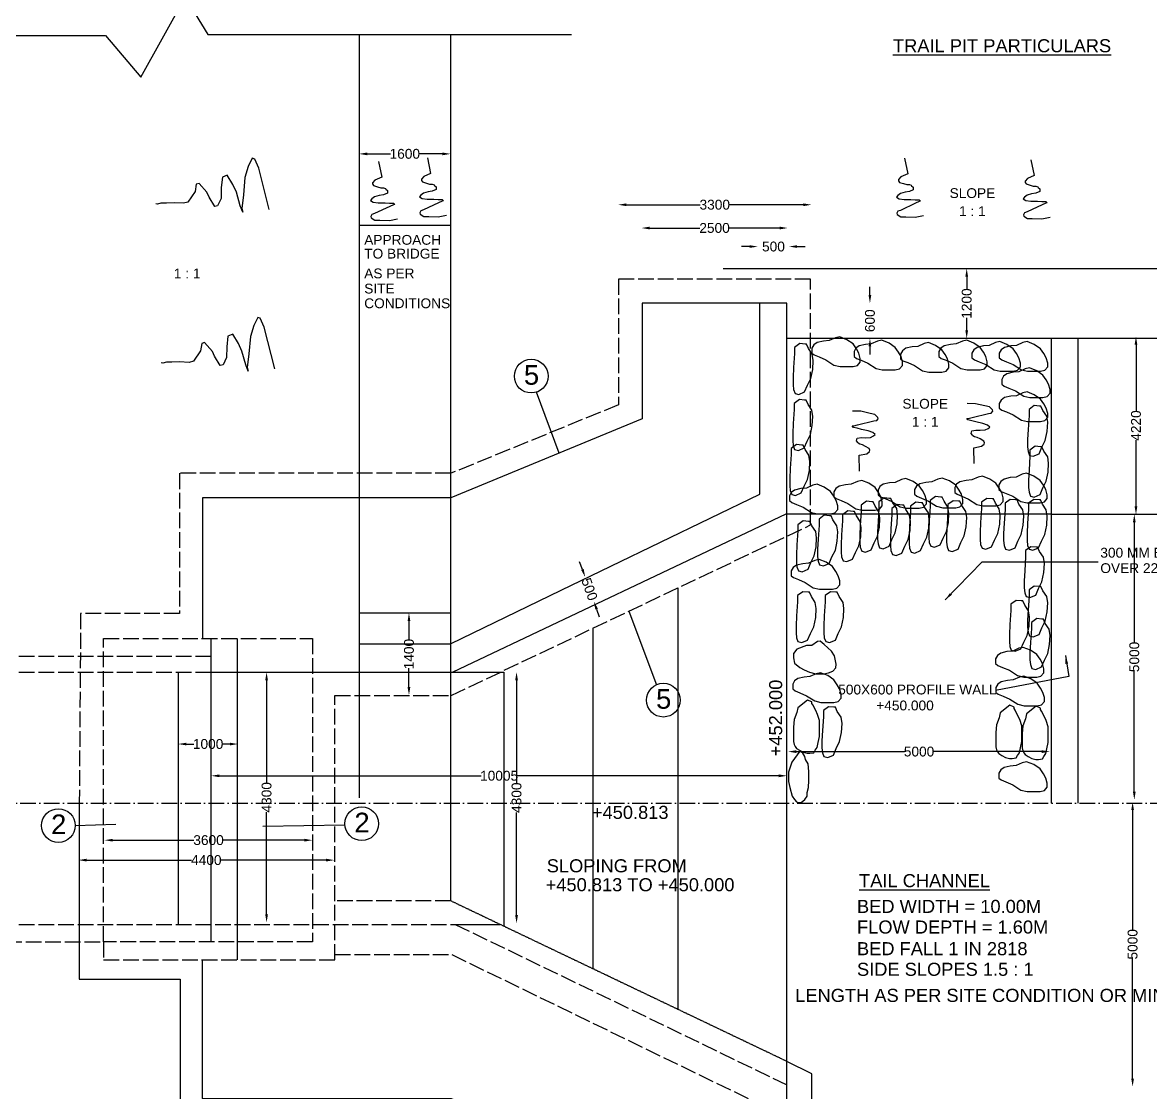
# Model space of a CAD drawing. Header units: millimetres. Extents: x 1841 to 73533, y 5611 to 49253.
# Drawn here: x 41636 to 58890, y 13927 to 30294 of the extents above; entities that cross this region are included whole.
import ezdxf

# ---------------------------------------------------------------- set-up
doc = ezdxf.new("R2010")
doc.units = ezdxf.units.MM
doc.header["$MEASUREMENT"] = 0
doc.linetypes.add('ACAD_ISO02W100', pattern=[15, 12, -3])
doc.linetypes.add('ACAD_ISO10W100', pattern=[18, 12, -3, 0, -3])
for name, color, linetype in [('DIMENSION', 7, 'Continuous'), ('DRAWING', 7, 'Continuous'), ('TEXT', 7, 'Continuous')]:
    doc.layers.add(name, color=color, linetype=linetype)
doc.styles.get("Standard").update_dxf_attribs({"font": 'arial.ttf'})
doc.dimstyles.get("Standard").update_dxf_attribs({"dimtxt": 150, "dimasz": 125, "dimexe": 0.18, "dimexo": 0.0625, "dimgap": 0.09, "dimtad": 0, "dimdec": 0, "dimzin": 0, "dimdsep": 46, "dimtxsty": 'Standard', "dimcen": 0.09, "dimse1": 1, "dimse2": 1, "dimadec": 0, "dimazin": 0, "dimtfac": 1, "dimtdec": 0, "dimtofl": 0, "dimtmove": 0, "dimatfit": 3, "dimfxl": 1, "dimtolj": 1, "dimtzin": 0, "dimarcsym": 0})

# ---------------------------------------------------------------- blocks, each defined once
blk = doc.blocks.new('*D86')
at = {"layer": 'Defpoints', "color": 0, "transparency": 16777216}
for p in [(44016, 19164), (44932, 19257), (44932, 19164)]:
    blk.add_point(p, dxfattribs=at)
at = {"layer": 'DIMENSION', "color": 0, "lineweight": -2, "transparency": 16777216}
for p, q in [((44141, 19257), (44257, 19257)), ((44807, 19257), (44691, 19257))]:
    blk.add_line(p, q, dxfattribs=at)
at = {"layer": 'DIMENSION', "color": 0, "transparency": 16777216}
for points in [[(44141, 19277), (44141, 19236), (44016, 19257)], [(44807, 19277), (44807, 19236), (44932, 19257)]]:
    blk.add_solid(points, dxfattribs=at)
at = {"layer": 'DIMENSION', "color": 0, "transparency": 16777216, "insert": (44474, 19257), "char_height": 150, "attachment_point": 5}
blk.add_mtext('\\A1;1000', dxfattribs=at)
blk = doc.blocks.new('*D87')
at = {"layer": 'Defpoints', "color": 0, "transparency": 16777216}
for p in [(42491, 17468), (46404, 17481), (46404, 17468)]:
    blk.add_point(p, dxfattribs=at)
at = {"layer": 'DIMENSION', "color": 0, "lineweight": -2, "transparency": 16777216}
for p, q in [((42616, 17481), (44221, 17481)), ((46279, 17481), (44674, 17481))]:
    blk.add_line(p, q, dxfattribs=at)
at = {"layer": 'DIMENSION', "color": 0, "transparency": 16777216}
for points in [[(42616, 17502), (42616, 17460), (42491, 17481)], [(46279, 17502), (46279, 17460), (46404, 17481)]]:
    blk.add_solid(points, dxfattribs=at)
at = {"layer": 'DIMENSION', "color": 0, "transparency": 16777216, "insert": (44447, 17481), "char_height": 150, "attachment_point": 5}
blk.add_mtext('\\A1;4400', dxfattribs=at)
blk = doc.blocks.new('*D88')
at = {"layer": 'Defpoints', "color": 0, "transparency": 16777216}
for p in [(42889, 17852), (46072, 17852), (46072, 17786)]:
    blk.add_point(p, dxfattribs=at)
at = {"layer": 'DIMENSION', "color": 0, "lineweight": -2, "transparency": 16777216}
for p, q in [((43014, 17786), (44257, 17786)), ((45947, 17786), (44704, 17786))]:
    blk.add_line(p, q, dxfattribs=at)
at = {"layer": 'DIMENSION', "color": 0, "transparency": 16777216}
for points in [[(43014, 17807), (43014, 17765), (42889, 17786)], [(45947, 17807), (45947, 17765), (46072, 17786)]]:
    blk.add_solid(points, dxfattribs=at)
at = {"layer": 'DIMENSION', "color": 0, "transparency": 16777216, "insert": (44481, 17786), "char_height": 150, "attachment_point": 5}
blk.add_mtext('\\A1;3600', dxfattribs=at)
blk = doc.blocks.new('*D89')
at = {"layer": 'Defpoints', "color": 0, "transparency": 16777216}
for p in [(45290, 20356), (45290, 16527), (45369, 16527)]:
    blk.add_point(p, dxfattribs=at)
at = {"layer": 'DIMENSION', "color": 0, "lineweight": -2, "transparency": 16777216}
for p, q in [((45369, 20231), (45369, 18668)), ((45369, 16652), (45369, 18215))]:
    blk.add_line(p, q, dxfattribs=at)
at = {"layer": 'DIMENSION', "color": 0, "transparency": 16777216}
for points in [[(45348, 20231), (45390, 20231), (45369, 20356)], [(45348, 16652), (45390, 16652), (45369, 16527)]]:
    blk.add_solid(points, dxfattribs=at)
at = {"layer": 'DIMENSION', "color": 0, "transparency": 16777216, "insert": (45369, 18442), "char_height": 150, "attachment_point": 5, "rotation": 90}
blk.add_mtext('\\A1;4300', dxfattribs=at)
blk = doc.blocks.new('*D90')
at = {"layer": 'Defpoints', "color": 0, "transparency": 16777216}
for p in [(47507, 21262), (47547, 21262), (47507, 20003)]:
    blk.add_point(p, dxfattribs=at)
at = {"layer": 'DIMENSION', "color": 0, "lineweight": -2, "transparency": 16777216}
for p, q in [((47547, 21137), (47547, 20849)), ((47547, 20128), (47547, 20416))]:
    blk.add_line(p, q, dxfattribs=at)
at = {"layer": 'DIMENSION', "color": 0, "transparency": 16777216}
for points in [[(47526, 21137), (47568, 21137), (47547, 21262)], [(47526, 20128), (47568, 20128), (47547, 20003)]]:
    blk.add_solid(points, dxfattribs=at)
at = {"layer": 'DIMENSION', "color": 0, "transparency": 16777216, "insert": (47547, 20633), "char_height": 150, "attachment_point": 5, "rotation": 90}
blk.add_mtext('\\A1;1400', dxfattribs=at)
blk = doc.blocks.new('*D91')
at = {"layer": 'Defpoints', "color": 0, "transparency": 16777216}
for p in [(50243, 21810), (50266, 21819), (50399, 21448)]:
    blk.add_point(p, dxfattribs=at)
at = {"layer": 'DIMENSION', "color": 0, "lineweight": -2, "transparency": 16777216}
for p, q in [((50201, 21928), (50158, 22046)), ((50417, 21321), (50459, 21204))]:
    blk.add_line(p, q, dxfattribs=at)
at = {"layer": 'DIMENSION', "color": 0, "transparency": 16777216}
for points in [[(50220, 21935), (50181, 21921), (50243, 21810)], [(50437, 21329), (50398, 21314), (50375, 21439)]]:
    blk.add_solid(points, dxfattribs=at)
at = {"layer": 'DIMENSION', "color": 0, "transparency": 16777216, "insert": (50309, 21625), "char_height": 150, "attachment_point": 5, "rotation": 289.6742}
blk.add_mtext('\\A1;500', dxfattribs=at)
blk = doc.blocks.new('*D92')
at = {"layer": 'Defpoints', "color": 0, "transparency": 16777216}
for p in [(44522, 18718), (53330, 18771), (53330, 18718)]:
    blk.add_point(p, dxfattribs=at)
at = {"layer": 'DIMENSION', "color": 0, "lineweight": -2, "transparency": 16777216}
for p, q in [((44647, 18771), (48651, 18771)), ((53205, 18771), (49202, 18771))]:
    blk.add_line(p, q, dxfattribs=at)
at = {"layer": 'DIMENSION', "color": 0, "transparency": 16777216}
for points in [[(44647, 18792), (44647, 18750), (44522, 18771)], [(53205, 18792), (53205, 18750), (53330, 18771)]]:
    blk.add_solid(points, dxfattribs=at)
at = {"layer": 'DIMENSION', "color": 0, "transparency": 16777216, "insert": (48926, 18771), "char_height": 150, "attachment_point": 5}
blk.add_mtext('\\A1;10005', dxfattribs=at)
blk = doc.blocks.new('*D93')
at = {"layer": 'Defpoints', "color": 0, "transparency": 16777216}
for p in [(49166, 20357), (49193, 20357), (49166, 16515)]:
    blk.add_point(p, dxfattribs=at)
at = {"layer": 'DIMENSION', "color": 0, "lineweight": -2, "transparency": 16777216}
for p, q in [((49193, 20232), (49193, 18663)), ((49193, 16640), (49193, 18209))]:
    blk.add_line(p, q, dxfattribs=at)
at = {"layer": 'DIMENSION', "color": 0, "transparency": 16777216}
for points in [[(49172, 20232), (49214, 20232), (49193, 20357)], [(49172, 16640), (49214, 16640), (49193, 16515)]]:
    blk.add_solid(points, dxfattribs=at)
at = {"layer": 'DIMENSION', "color": 0, "transparency": 16777216, "insert": (49193, 18436), "char_height": 150, "attachment_point": 5, "rotation": 90}
blk.add_mtext('\\A1;4300', dxfattribs=at)
blk = doc.blocks.new('*D97')
at = {"layer": 'Defpoints', "color": 0, "transparency": 16777216}
for p in [(58541, 18371), (58541, 14015), (58617, 14015)]:
    blk.add_point(p, dxfattribs=at)
at = {"layer": 'DIMENSION', "color": 0, "lineweight": -2, "transparency": 16777216}
for p, q in [((58617, 18246), (58617, 16417)), ((58617, 14140), (58617, 15969))]:
    blk.add_line(p, q, dxfattribs=at)
at = {"layer": 'DIMENSION', "color": 0, "transparency": 16777216}
for points in [[(58596, 18246), (58638, 18246), (58617, 18371)], [(58596, 14140), (58638, 14140), (58617, 14015)]]:
    blk.add_solid(points, dxfattribs=at)
at = {"layer": 'DIMENSION', "color": 0, "transparency": 16777216, "insert": (58617, 16193), "char_height": 150, "attachment_point": 5, "rotation": 90}
blk.add_mtext('\\A1;5000', dxfattribs=at)
blk = doc.blocks.new('*D98')
at = {"layer": 'Defpoints', "color": 0, "transparency": 16777216}
for p in [(58617, 22773), (58643, 22773), (58617, 18405)]:
    blk.add_point(p, dxfattribs=at)
at = {"layer": 'DIMENSION', "color": 0, "lineweight": -2, "transparency": 16777216}
for p, q in [((58643, 22648), (58643, 20813)), ((58643, 18530), (58643, 20365))]:
    blk.add_line(p, q, dxfattribs=at)
at = {"layer": 'DIMENSION', "color": 0, "transparency": 16777216}
for points in [[(58622, 22648), (58664, 22648), (58643, 22773)], [(58622, 18530), (58664, 18530), (58643, 18405)]]:
    blk.add_solid(points, dxfattribs=at)
at = {"layer": 'DIMENSION', "color": 0, "transparency": 16777216, "insert": (58643, 20589), "char_height": 150, "attachment_point": 5, "rotation": 90}
blk.add_mtext('\\A1;5000', dxfattribs=at)
blk = doc.blocks.new('*D99')
at = {"layer": 'Defpoints', "color": 0, "transparency": 16777216}
for p in [(58643, 25492), (58669, 25492), (58643, 22767)]:
    blk.add_point(p, dxfattribs=at)
at = {"layer": 'DIMENSION', "color": 0, "lineweight": -2, "transparency": 16777216}
for p, q in [((58669, 25367), (58669, 24356)), ((58669, 22892), (58669, 23903))]:
    blk.add_line(p, q, dxfattribs=at)
at = {"layer": 'DIMENSION', "color": 0, "transparency": 16777216}
for points in [[(58648, 25367), (58689, 25367), (58669, 25492)], [(58648, 22892), (58689, 22892), (58669, 22767)]]:
    blk.add_solid(points, dxfattribs=at)
at = {"layer": 'DIMENSION', "color": 0, "transparency": 16777216, "insert": (58669, 24129), "char_height": 150, "attachment_point": 5, "rotation": 90}
blk.add_mtext('\\A1;4220', dxfattribs=at)
blk = doc.blocks.new('*D100')
at = {"layer": 'Defpoints', "color": 0, "transparency": 16777216}
for p in [(56041, 26530), (56079, 26530), (56041, 25460)]:
    blk.add_point(p, dxfattribs=at)
at = {"layer": 'DIMENSION', "color": 0, "lineweight": -2, "transparency": 16777216}
for p, q in [((56079, 26405), (56079, 26212)), ((56079, 25585), (56079, 25778))]:
    blk.add_line(p, q, dxfattribs=at)
at = {"layer": 'DIMENSION', "color": 0, "transparency": 16777216}
for points in [[(56058, 26405), (56100, 26405), (56079, 26530)], [(56058, 25585), (56100, 25585), (56079, 25460)]]:
    blk.add_solid(points, dxfattribs=at)
at = {"layer": 'DIMENSION', "color": 0, "transparency": 16777216, "insert": (56079, 25995), "char_height": 150, "attachment_point": 5, "rotation": 90}
blk.add_mtext('\\A1;1200', dxfattribs=at)
blk = doc.blocks.new('*D101')
at = {"layer": 'Defpoints', "color": 0, "transparency": 16777216}
for p in [(53326, 26000), (54599, 26000), (53326, 25464)]:
    blk.add_point(p, dxfattribs=at)
at = {"layer": 'DIMENSION', "color": 0, "lineweight": -2, "transparency": 16777216}
for p, q in [((54599, 26125), (54599, 26250)), ((54599, 25339), (54599, 25214))]:
    blk.add_line(p, q, dxfattribs=at)
at = {"layer": 'DIMENSION', "color": 0, "transparency": 16777216}
for points in [[(54578, 26125), (54619, 26125), (54599, 26000)], [(54578, 25339), (54619, 25339), (54599, 25464)]]:
    blk.add_solid(points, dxfattribs=at)
at = {"layer": 'DIMENSION', "color": 0, "transparency": 16777216, "insert": (54599, 25732), "char_height": 150, "attachment_point": 5, "rotation": 90}
blk.add_mtext('\\A1;600', dxfattribs=at)
blk = doc.blocks.new('*D102')
at = {"layer": 'Defpoints', "color": 0, "transparency": 16777216}
for p in [(52885, 26861), (53360, 26867), (53360, 26861)]:
    blk.add_point(p, dxfattribs=at)
at = {"layer": 'DIMENSION', "color": 0, "lineweight": -2, "transparency": 16777216}
for p, q in [((52760, 26867), (52635, 26867)), ((53485, 26867), (53610, 26867))]:
    blk.add_line(p, q, dxfattribs=at)
at = {"layer": 'DIMENSION', "color": 0, "transparency": 16777216}
for points in [[(52760, 26888), (52760, 26847), (52885, 26867)], [(53485, 26888), (53485, 26847), (53360, 26867)]]:
    blk.add_solid(points, dxfattribs=at)
at = {"layer": 'DIMENSION', "color": 0, "transparency": 16777216, "insert": (53123, 26867), "char_height": 150, "attachment_point": 5}
blk.add_mtext('\\A1;500', dxfattribs=at)
blk = doc.blocks.new('*D103')
at = {"layer": 'Defpoints', "color": 0, "transparency": 16777216}
for p in [(51104, 27204), (53341, 27204), (53341, 27151)]:
    blk.add_point(p, dxfattribs=at)
at = {"layer": 'DIMENSION', "color": 0, "lineweight": -2, "transparency": 16777216}
for p, q in [((51229, 27151), (51997, 27151)), ((53216, 27151), (52447, 27151))]:
    blk.add_line(p, q, dxfattribs=at)
at = {"layer": 'DIMENSION', "color": 0, "transparency": 16777216}
for points in [[(51229, 27172), (51229, 27130), (51104, 27151)], [(53216, 27172), (53216, 27130), (53341, 27151)]]:
    blk.add_solid(points, dxfattribs=at)
at = {"layer": 'DIMENSION', "color": 0, "transparency": 16777216, "insert": (52222, 27151), "char_height": 150, "attachment_point": 5}
blk.add_mtext('\\A1;2500', dxfattribs=at)
blk = doc.blocks.new('*D104')
at = {"layer": 'Defpoints', "color": 0, "transparency": 16777216}
for p in [(50748, 27553), (53703, 27553), (53703, 27507)]:
    blk.add_point(p, dxfattribs=at)
at = {"layer": 'DIMENSION', "color": 0, "lineweight": -2, "transparency": 16777216}
for p, q in [((50873, 27507), (52002, 27507)), ((53578, 27507), (52449, 27507))]:
    blk.add_line(p, q, dxfattribs=at)
at = {"layer": 'DIMENSION', "color": 0, "transparency": 16777216}
for points in [[(50873, 27528), (50873, 27486), (50748, 27507)], [(53578, 27528), (53578, 27486), (53703, 27507)]]:
    blk.add_solid(points, dxfattribs=at)
at = {"layer": 'DIMENSION', "color": 0, "transparency": 16777216, "insert": (52225, 27507), "char_height": 150, "attachment_point": 5}
blk.add_mtext('\\A1;3300', dxfattribs=at)
blk = doc.blocks.new('*D105')
at = {"layer": 'Defpoints', "color": 0, "transparency": 16777216}
for p in [(46783, 28293), (48183, 28293), (48183, 28285)]:
    blk.add_point(p, dxfattribs=at)
at = {"layer": 'DIMENSION', "color": 0, "lineweight": -2, "transparency": 16777216}
for p, q in [((46908, 28285), (47266, 28285)), ((48058, 28285), (47700, 28285))]:
    blk.add_line(p, q, dxfattribs=at)
at = {"layer": 'DIMENSION', "color": 0, "transparency": 16777216}
for points in [[(46908, 28306), (46908, 28264), (46783, 28285)], [(48058, 28306), (48058, 28264), (48183, 28285)]]:
    blk.add_solid(points, dxfattribs=at)
at = {"layer": 'DIMENSION', "color": 0, "transparency": 16777216, "insert": (47483, 28285), "char_height": 150, "attachment_point": 5}
blk.add_mtext('\\A1;1600', dxfattribs=at)
blk = doc.blocks.new('*D106')
at = {"layer": 'Defpoints', "color": 0, "transparency": 16777216}
for p in [(53347, 19154), (57352, 19154), (57352, 19141)]:
    blk.add_point(p, dxfattribs=at)
at = {"layer": 'DIMENSION', "color": 0, "lineweight": -2, "transparency": 16777216}
for p, q in [((53472, 19141), (55126, 19141)), ((57227, 19141), (55574, 19141))]:
    blk.add_line(p, q, dxfattribs=at)
at = {"layer": 'DIMENSION', "color": 0, "transparency": 16777216}
for points in [[(53472, 19162), (53472, 19120), (53347, 19141)], [(57227, 19162), (57227, 19120), (57352, 19141)]]:
    blk.add_solid(points, dxfattribs=at)
at = {"layer": 'DIMENSION', "color": 0, "transparency": 16777216, "insert": (55350, 19141), "char_height": 150, "attachment_point": 5}
blk.add_mtext('\\A1;5000', dxfattribs=at)

msp = doc.modelspace()

# ---------------------------------------------------------------- linework, layer by layer
at = {"layer": 'DIMENSION'}
msp.add_lwpolyline([(42442.2, 18010.5), (43061.4, 18033.5)], dxfattribs=at)
at = {"layer": 'DRAWING'}
for points in [[(3126.5, 30083.7), (19164.5, 30083.7), (19715.4, 29456.1), (20356, 30633.5), (20740.4, 30121.6), (25604.8, 30121.6), (26155.7, 29430.6), (26719.5, 30467.3), (27129.5, 30096.1), (34788, 30096.1), (35441.4, 29443.5), (36056.4, 30672.1), (36389.5, 30096.2), (42906.8, 30096.2), (43444.9, 29456.3), (44124, 30684.9), (44469.9, 30109), (50035.6, 30109)], [(45408.9, 27432.5), (45249.3, 28066.4), (45188.2, 28204.3), (45149, 28217.5), (45087.3, 28093.9), (45037.6, 27926), (45014.8, 27658.5), (44988.2, 27449.4), (45003.1, 27394), (44965.1, 27490.6), (44908.2, 27700.9), (44853.1, 27816.7), (44766.8, 27959.7), (44692.3, 27927.6), (44675.8, 27768.7), (44673.4, 27601.8), (44619.8, 27492.2), (44575.5, 27480.2), (44489.2, 27623.2), (44457.2, 27697.7), (44337.7, 27831.7), (44293.3, 27819.7), (44276, 27708.1), (44164.9, 27547.3), (44098.4, 27529.3), (43953.4, 27537.6), (43836.6, 27529.8), (43753.1, 27531), (43697.7, 27516), (43672.5, 27521)], [(47081.3, 28166.9), (47131.7, 27930.2), (47025.8, 27884.8), (46990.5, 27844.5), (46990.5, 27824.4), (47005.7, 27799.2), (47066.2, 27779), (47116.6, 27763.9), (47157, 27763.9), (47187.2, 27753.8), (47192.3, 27743.8), (47217.5, 27723.6), (47217.5, 27703.5), (47217.5, 27683.3), (47157, 27658.1), (47091.4, 27648.1), (47020.8, 27627.9), (46980.4, 27597.7), (46960.3, 27572.5), (47000.6, 27547.3), (47076.3, 27537.2), (47182.2, 27537.2), (47247.7, 27532.2), (47308.3, 27532.2), (47328.4, 27512), (47308.3, 27507), (47252.8, 27481.8), (47020.8, 27371), (46980.4, 27355.9), (46965.3, 27325.6), (46970.4, 27305.5), (47025.8, 27270.2), (47101.5, 27270.2), (47247.7, 27265.2), (47373.8, 27290.4)], [(47828.3, 28222.9), (47878.7, 27986.1), (47772.8, 27940.8), (47737.5, 27900.5), (47737.5, 27880.3), (47752.7, 27855.1), (47813.2, 27835), (47863.6, 27819.9), (47904, 27819.9), (47934.2, 27809.8), (47939.3, 27799.7), (47964.5, 27779.6), (47964.5, 27759.4), (47964.5, 27739.3), (47904, 27714.1), (47838.4, 27704), (47767.8, 27683.9), (47727.4, 27653.6), (47707.3, 27628.4), (47747.6, 27603.3), (47823.3, 27593.2), (47929.2, 27593.2), (47994.7, 27588.1), (48055.2, 27588.1), (48075.4, 27568), (48055.2, 27563), (47999.8, 27537.8), (47767.8, 27426.9), (47727.4, 27411.8), (47712.3, 27381.6), (47717.4, 27361.5), (47772.8, 27326.2), (47848.5, 27326.2), (47994.7, 27321.2), (48120.8, 27346.3)], [(55126, 28217.4), (55176.5, 27980.6), (55070.6, 27935.3), (55035.3, 27895), (55035.3, 27874.9), (55050.4, 27849.7), (55110.9, 27829.5), (55161.3, 27814.4), (55201.7, 27814.4), (55231.9, 27804.3), (55237, 27794.3), (55262.2, 27774.1), (55262.2, 27754), (55262.2, 27733.8), (55201.7, 27708.6), (55136.1, 27698.5), (55065.5, 27678.4), (55025.2, 27648.2), (55005, 27623), (55045.3, 27597.8), (55121, 27587.7), (55226.9, 27587.7), (55292.5, 27582.7), (55353, 27582.7), (55373.1, 27562.5), (55353, 27557.5), (55297.5, 27532.3), (55065.5, 27421.5), (55025.2, 27406.4), (55010, 27376.1), (55015.1, 27356), (55070.6, 27320.7), (55146.2, 27320.7), (55292.5, 27315.7), (55418.5, 27340.9)], [(57062.6, 28192.2), (57113, 27955.5), (57007.1, 27910.1), (56971.8, 27869.8), (56971.8, 27849.7), (56987, 27824.5), (57047.5, 27804.3), (57097.9, 27789.2), (57138.3, 27789.2), (57168.5, 27779.1), (57173.6, 27769.1), (57198.8, 27748.9), (57198.8, 27728.8), (57198.8, 27708.6), (57138.3, 27683.4), (57072.7, 27673.4), (57002.1, 27653.2), (56961.8, 27623), (56941.6, 27597.8), (56981.9, 27572.6), (57057.6, 27562.5), (57163.5, 27562.5), (57229, 27557.5), (57289.6, 27557.5), (57309.7, 27537.3), (57289.6, 27532.3), (57234.1, 27507.1), (57002.1, 27396.3), (56961.8, 27381.2), (56946.6, 27350.9), (56951.7, 27330.8), (57007.1, 27295.5), (57082.8, 27295.5), (57229, 27290.5), (57355.1, 27315.7)], [(52355.5, 26530.5), (61015.8, 26530.5)], [(44383.1, 15955.3), (44383.1, 13833.7), (48190.2, 13833.7), (51097.2, 12634.2), (51097.2, 10823), (53326.2, 10823), (53326.2, 25999.8), (51112.9, 25999.8), (51112.9, 24231.4), (48187, 23021.7), (44388.1, 23021.7), (44388.1, 20870.4)], [(46782.7, 20790.3), (48182.7, 20790.3), (49876.5, 21610.7), (52915.9, 23081), (52915.9, 25999.8)], [(45492.9, 24999), (45333.3, 25632.9), (45272.2, 25770.8), (45233, 25783.9), (45171.3, 25660.3), (45121.6, 25492.4), (45098.8, 25224.9), (45072.2, 25015.8), (45087.1, 24960.5), (45049.1, 25057.1), (44992.2, 25267.4), (44937.1, 25383.1), (44850.9, 25526.1), (44776.3, 25494.1), (44759.8, 25335.2), (44757.4, 25168.2), (44703.8, 25058.7), (44659.5, 25046.7), (44573.2, 25189.7), (44541.2, 25264.1), (44421.7, 25398.1), (44377.4, 25386.1), (44360, 25274.5), (44248.9, 25113.8), (44182.4, 25095.8), (44037.4, 25104.1), (43920.6, 25096.2), (43837.1, 25097.4), (43781.7, 25082.4), (43756.5, 25087.5)], [(53326.2, 25463.6), (57369.3, 25463.6), (57369.3, 22772.9), (53314.6, 22772.9), (48219.3, 20358.1)], [(57369.3, 25463.6), (60924.1, 25463.6)], [(57781.5, 25463.6), (57781.5, 18354)], [(54437.4, 23433.2), (54436.4, 23675.3), (54549.3, 23698.1), (54592.1, 23730.3), (54596.2, 23750), (54586.6, 23777.8), (54531.4, 23809.9), (54485.2, 23835), (54445.7, 23843.2), (54418.1, 23859.2), (54415.2, 23870.1), (54394.7, 23895), (54398.8, 23914.7), (54402.9, 23934.4), (54467.3, 23946.7), (54533.5, 23943.2), (54606.7, 23948.5), (54652.4, 23969.9), (54677.3, 23990.4), (54642.9, 24023.3), (54570.9, 24048.6), (54467.3, 24070.3), (54404.1, 24088.6), (54344.9, 24100.9), (54329.2, 24124.8), (54350, 24125.6), (54409.5, 24138.9), (54659.2, 24200), (54701.8, 24206.6), (54722.7, 24233.1), (54721.9, 24253.9), (54674.8, 24299.7), (54600.8, 24315.1), (54458.6, 24349.9), (54330.1, 24351)], [(56191.1, 23546.8), (56190.1, 23788.8), (56303, 23811.6), (56345.8, 23843.8), (56349.9, 23863.6), (56340.2, 23891.3), (56285.1, 23923.4), (56238.8, 23948.5), (56199.3, 23956.7), (56171.8, 23972.8), (56168.9, 23983.7), (56148.3, 24008.5), (56152.4, 24028.3), (56156.5, 24048), (56220.9, 24060.3), (56287.2, 24056.8), (56360.4, 24062.1), (56406.1, 24083.4), (56430.9, 24104), (56396.6, 24136.9), (56324.6, 24162.2), (56220.9, 24183.8), (56157.8, 24202.1), (56098.5, 24214.5), (56082.9, 24238.3), (56103.7, 24239.1), (56163.1, 24252.4), (56412.8, 24313.6), (56455.4, 24320.1), (56476.4, 24346.6), (56475.6, 24367.4), (56428.5, 24413.2), (56354.4, 24428.7), (56212.3, 24463.5), (56083.7, 24464.6)], [(57369.3, 22772.9), (60962.8, 22772.9)], [(57369.3, 22772.9), (57369.3, 18354)], [(51659.6, 21644.8), (51659.6, 15198.3)], [(50360, 21027.9), (50360, 15819)], [(44513.6, 20870.4), (44513.6, 16231.2)], [(44918.3, 20870.4), (44918.3, 15955.3)], [(44016.2, 20358.1), (44016.2, 16498.1)], [(44513.6, 20358.1), (48997.5, 20358.1), (48997.5, 16469.7)], [(48254.1, 16498.1), (48938.1, 16498.1)], [(44388.1, 13478), (48202.8, 13478), (50777.2, 12417.8), (50777.2, 10489.1), (53707.7, 10489.1), (53707.7, 14209.6), (53326.2, 14402.4)]]:
    msp.add_lwpolyline(points, dxfattribs=at)
at = {"layer": 'DRAWING', "linetype": 'ACAD_ISO02W100'}
for points in [[(46782.7, 30109), (46782.7, 18433.1)], [(53326.2, 14402.4), (48186.9, 16856.8), (48186.9, 30109)], [(46782.7, 27196.2), (48186.9, 27196.2)], [(46782.7, 21262.1), (48186.9, 21262.1)], [(42503.7, 18354), (42503.7, 15658.1), (44048.3, 15658.1), (44048.3, 13478), (44388.1, 13478)]]:
    msp.add_lwpolyline(points, dxfattribs=at)
at = {"layer": 'DRAWING', "linetype": 'ACAD_ISO02W100', "ltscale": 20}
for points in [[(42875.8, 16231.2), (42875.8, 15955.3), (46413.7, 15955.3), (46413.7, 19998.6), (48191.6, 19998.6), (53691.7, 22609.5), (53691.7, 26370.9), (50754.4, 26370.9), (50754.4, 24447.2), (48189.5, 23398.4), (44036.6, 23398.4), (44036.6, 21255.7), (42524.5, 21255.7), (42503.7, 18354)], [(25680.5, 20601.8), (44513.6, 20601.8)], [(25680.5, 20358.1), (44513.6, 20358.1)], [(48186.9, 16856.8), (46413.7, 16856.8)], [(25680.5, 16498.1), (48254.1, 16498.1), (53318.1, 14047.5)], [(25680.5, 16215.1), (31483.8, 16215.1), (42875.8, 16231.2)], [(46413.7, 16035.5), (48201.8, 16035.5), (52907.8, 13750.6), (52907.8, 10823)]]:
    msp.add_lwpolyline(points, dxfattribs=at)
at = {"layer": 'DRAWING'}
for points in [[(53526.8, 25383), (53446.1, 25324.4), (53446.1, 25229.2), (53431.4, 25016.8), (53424.1, 24862.9), (53424.1, 24753.1), (53431.4, 24679.8), (53453.4, 24621.2), (53512.1, 24606.6), (53600.1, 24643.2), (53644.1, 24745.7), (53695.4, 24848.3), (53724.7, 24987.5), (53732.1, 25126.6), (53717.4, 25221.8), (53658.7, 25309.7), (53629.4, 25375.7), (53607.4, 25375.7)], [(54069.8, 25472.1), (53974.5, 25428.2), (53886.5, 25420.8), (53791.2, 25398.9), (53739.8, 25362.2), (53710.5, 25311), (53710.5, 25237.7), (53747.2, 25208.4), (53820.5, 25179.1), (53923.1, 25135.2), (54047.8, 25054.6), (54143.1, 25032.6), (54245.8, 25032.6), (54341.1, 25032.6), (54407.1, 25047.3), (54451.1, 25098.6), (54451.1, 25157.2), (54429.1, 25237.7), (54392.4, 25303.6), (54341.1, 25376.9), (54245.8, 25442.8), (54135.8, 25486.8)], [(54715.1, 25420.8), (54619.8, 25376.9), (54531.8, 25369.6), (54436.4, 25347.6), (54385.1, 25311), (54355.8, 25259.7), (54355.8, 25186.5), (54392.4, 25157.2), (54465.8, 25127.9), (54568.4, 25083.9), (54693.1, 25003.3), (54788.4, 24981.4), (54891.1, 24981.4), (54986.4, 24981.4), (55052.4, 24996), (55096.4, 25047.3), (55096.4, 25105.9), (55074.4, 25186.5), (55037.7, 25252.4), (54986.4, 25325.6), (54891.1, 25391.5), (54781.1, 25435.5)], [(55426.4, 25384.2), (55331, 25340.3), (55243, 25332.9), (55147.7, 25311), (55096.4, 25274.4), (55067.1, 25223.1), (55067.1, 25149.8), (55103.7, 25120.5), (55177.1, 25091.2), (55279.7, 25047.3), (55404.4, 24966.7), (55499.7, 24944.7), (55602.4, 24944.7), (55697.7, 24944.7), (55763.7, 24959.4), (55807.7, 25010.7), (55807.7, 25069.3), (55785.7, 25149.8), (55749, 25215.8), (55697.7, 25289), (55602.4, 25354.9), (55492.4, 25398.9)], [(56013, 25420.8), (55917.7, 25376.9), (55829.7, 25369.6), (55734.3, 25347.6), (55683, 25311), (55653.7, 25259.7), (55653.7, 25186.5), (55690.3, 25157.2), (55763.7, 25127.9), (55866.3, 25083.9), (55991, 25003.3), (56086.3, 24981.4), (56189, 24981.4), (56284.3, 24981.4), (56350.3, 24996), (56394.3, 25047.3), (56394.3, 25105.9), (56372.3, 25186.5), (56335.6, 25252.4), (56284.3, 25325.6), (56189, 25391.5), (56079, 25435.5)], [(56519, 25398.9), (56423.6, 25354.9), (56335.6, 25347.6), (56240.3, 25325.6), (56189, 25289), (56159.6, 25237.7), (56159.6, 25164.5), (56196.3, 25135.2), (56269.6, 25105.9), (56372.3, 25061.9), (56497, 24981.4), (56592.3, 24959.4), (56694.9, 24959.4), (56790.3, 24959.4), (56856.3, 24974), (56900.3, 25025.3), (56900.3, 25083.9), (56878.3, 25164.5), (56841.6, 25230.4), (56790.3, 25303.6), (56694.9, 25369.6), (56585, 25413.5)], [(56936.9, 25398.9), (56841.6, 25354.9), (56753.6, 25347.6), (56658.3, 25325.6), (56607, 25289), (56577.6, 25237.7), (56577.6, 25164.5), (56614.3, 25135.2), (56687.6, 25105.9), (56790.3, 25061.9), (56914.9, 24981.4), (57010.3, 24959.4), (57112.9, 24959.4), (57208.2, 24959.4), (57274.2, 24974), (57318.2, 25025.3), (57318.2, 25083.9), (57296.2, 25164.5), (57259.6, 25230.4), (57208.2, 25303.6), (57112.9, 25369.6), (57002.9, 25413.5)], [(56973.6, 24996), (56878.3, 24952.1), (56790.3, 24944.7), (56694.9, 24922.8), (56643.6, 24886.1), (56614.3, 24834.9), (56614.3, 24761.6), (56650.9, 24732.3), (56724.3, 24703), (56826.9, 24659.1), (56951.6, 24578.5), (57046.9, 24556.5), (57149.6, 24556.5), (57244.9, 24556.5), (57310.9, 24571.2), (57354.9, 24622.5), (57354.9, 24681.1), (57332.9, 24761.6), (57296.2, 24827.6), (57244.9, 24900.8), (57149.6, 24966.7), (57039.6, 25010.7)], [(53519.4, 24526), (53438.8, 24467.4), (53438.8, 24372.2), (53424.1, 24159.8), (53416.8, 24006), (53416.8, 23896.1), (53424.1, 23822.8), (53446.1, 23764.3), (53504.8, 23749.6), (53592.8, 23786.2), (53636.7, 23888.8), (53688.1, 23991.3), (53717.4, 24130.5), (53724.7, 24269.6), (53710.1, 24364.9), (53651.4, 24452.8), (53622.1, 24518.7), (53600.1, 24518.7)], [(56936.9, 24629.8), (56841.6, 24585.8), (56753.6, 24578.5), (56658.3, 24556.5), (56607, 24519.9), (56577.6, 24468.6), (56577.6, 24395.4), (56614.3, 24366.1), (56687.6, 24336.8), (56790.3, 24292.9), (56914.9, 24212.3), (57010.3, 24190.3), (57112.9, 24190.3), (57208.2, 24190.3), (57274.2, 24205), (57318.2, 24256.2), (57318.2, 24314.8), (57296.2, 24395.4), (57259.6, 24461.3), (57208.2, 24534.6), (57112.9, 24600.5), (57002.9, 24644.4)], [(57112.7, 24435), (57032.1, 24376.4), (57032.1, 24281.2), (57017.4, 24068.8), (57010.1, 23915), (57010.1, 23805.1), (57017.4, 23731.9), (57039.4, 23673.3), (57098, 23658.6), (57186, 23695.2), (57230, 23797.8), (57281.4, 23900.3), (57310.7, 24039.5), (57318, 24178.7), (57303.4, 24273.9), (57244.7, 24361.8), (57215.4, 24427.7), (57193.4, 24427.7)], [(53475.4, 23837.5), (53394.8, 23778.9), (53394.8, 23683.7), (53380.1, 23471.3), (53372.8, 23317.5), (53372.8, 23207.6), (53380.1, 23134.3), (53402.1, 23075.7), (53460.8, 23061.1), (53548.8, 23097.7), (53592.8, 23200.3), (53644.1, 23302.8), (53673.4, 23442), (53680.7, 23581.1), (53666.1, 23676.4), (53607.4, 23764.3), (53578.1, 23830.2), (53556.1, 23830.2)], [(57127.4, 23812.4), (57046.7, 23753.8), (57046.7, 23658.6), (57032.1, 23446.2), (57024.7, 23292.4), (57024.7, 23182.5), (57032.1, 23109.3), (57054.1, 23050.7), (57112.7, 23036), (57200.7, 23072.7), (57244.7, 23175.2), (57296, 23277.7), (57325.4, 23416.9), (57332.7, 23556.1), (57318, 23651.3), (57259.4, 23739.2), (57230, 23805.1), (57208, 23805.1)], [(55081.7, 23304), (54986.4, 23260.1), (54898.4, 23252.8), (54803.1, 23230.8), (54751.7, 23194.2), (54722.4, 23142.9), (54722.4, 23069.6), (54759.1, 23040.3), (54832.4, 23011.1), (54935.1, 22967.1), (55059.7, 22886.5), (55155.1, 22864.6), (55257.7, 22864.6), (55353, 22864.6), (55419, 22879.2), (55463, 22930.5), (55463, 22989.1), (55441, 23069.6), (55404.4, 23135.6), (55353, 23208.8), (55257.7, 23274.7), (55147.7, 23318.7)], [(55639, 23311.4), (55543.7, 23267.4), (55455.7, 23260.1), (55360.4, 23238.1), (55309, 23201.5), (55279.7, 23150.2), (55279.7, 23077), (55316.4, 23047.7), (55389.7, 23018.4), (55492.4, 22974.4), (55617, 22893.9), (55712.3, 22871.9), (55815, 22871.9), (55910.3, 22871.9), (55976.3, 22886.5), (56020.3, 22937.8), (56020.3, 22996.4), (55998.3, 23077), (55961.7, 23142.9), (55910.3, 23216.1), (55815, 23282.1), (55705, 23326)], [(56255, 23340.7), (56159.6, 23296.7), (56071.7, 23289.4), (55976.3, 23267.4), (55925, 23230.8), (55895.7, 23179.5), (55895.7, 23106.3), (55932.3, 23077), (56005.7, 23047.7), (56108.3, 23003.7), (56233, 22923.2), (56328.3, 22901.2), (56431, 22901.2), (56526.3, 22901.2), (56592.3, 22915.8), (56636.3, 22967.1), (56636.3, 23025.7), (56614.3, 23106.3), (56577.6, 23172.2), (56526.3, 23245.4), (56431, 23311.4), (56321, 23355.3)], [(56929.6, 23384.6), (56834.3, 23340.7), (56746.3, 23333.3), (56650.9, 23311.4), (56599.6, 23274.7), (56570.3, 23223.5), (56570.3, 23150.2), (56607, 23120.9), (56680.3, 23091.6), (56782.9, 23047.7), (56907.6, 22967.1), (57002.9, 22945.1), (57105.6, 22945.1), (57200.9, 22945.1), (57266.9, 22959.8), (57310.9, 23011.1), (57310.9, 23069.6), (57288.9, 23150.2), (57252.2, 23216.1), (57200.9, 23289.4), (57105.6, 23355.3), (56995.6, 23399.3)], [(53725.2, 23216.1), (53629.8, 23172.2), (53541.8, 23164.9), (53446.5, 23142.9), (53395.2, 23106.3), (53365.8, 23055), (53365.8, 22981.8), (53402.5, 22952.5), (53475.8, 22923.2), (53578.5, 22879.2), (53703.2, 22798.6), (53798.5, 22776.7), (53901.1, 22776.7), (53996.5, 22776.7), (54062.5, 22791.3), (54106.5, 22842.6), (54106.5, 22901.2), (54084.5, 22981.8), (54047.8, 23047.7), (53996.5, 23120.9), (53901.1, 23186.8), (53791.2, 23230.8)], [(54407.1, 23274.7), (54311.8, 23230.8), (54223.8, 23223.5), (54128.5, 23201.5), (54077.1, 23164.9), (54047.8, 23113.6), (54047.8, 23040.3), (54084.5, 23011.1), (54157.8, 22981.8), (54260.5, 22937.8), (54385.1, 22857.2), (54480.4, 22835.3), (54583.1, 22835.3), (54678.4, 22835.3), (54744.4, 22849.9), (54788.4, 22901.2), (54788.4, 22959.8), (54766.4, 23040.3), (54729.8, 23106.3), (54678.4, 23179.5), (54583.1, 23245.4), (54473.1, 23289.4)], [(54546.2, 22970.1), (54465.6, 22911.5), (54465.6, 22816.3), (54450.9, 22603.9), (54443.6, 22450.1), (54443.6, 22340.2), (54450.9, 22266.9), (54472.9, 22208.4), (54531.6, 22193.7), (54619.6, 22230.3), (54663.6, 22332.9), (54714.9, 22435.4), (54744.2, 22574.6), (54751.5, 22713.7), (54736.9, 22809), (54678.2, 22896.9), (54648.9, 22962.8), (54626.9, 22962.8)], [(54817.5, 23021.4), (54736.9, 22962.8), (54736.9, 22867.6), (54722.2, 22655.2), (54714.9, 22501.3), (54714.9, 22391.5), (54722.2, 22318.2), (54744.2, 22259.6), (54802.9, 22245), (54890.9, 22281.6), (54934.9, 22384.1), (54986.2, 22486.7), (55015.5, 22625.9), (55022.9, 22765), (55008.2, 22860.2), (54949.5, 22948.1), (54920.2, 23014.1), (54898.2, 23014.1)], [(55301.5, 22955.5), (55220.8, 22896.9), (55220.8, 22801.6), (55206.2, 22589.2), (55198.8, 22435.4), (55198.8, 22325.5), (55206.2, 22252.3), (55228.2, 22193.7), (55286.8, 22179.1), (55374.8, 22215.7), (55418.8, 22318.2), (55470.2, 22420.8), (55499.5, 22559.9), (55506.8, 22699.1), (55492.2, 22794.3), (55433.5, 22882.2), (55404.2, 22948.1), (55382.2, 22948.1)], [(55602.2, 23043.4), (55521.5, 22984.8), (55521.5, 22889.5), (55506.8, 22677.1), (55499.5, 22523.3), (55499.5, 22413.4), (55506.8, 22340.2), (55528.8, 22281.6), (55587.5, 22266.9), (55675.5, 22303.6), (55719.5, 22406.1), (55770.8, 22508.7), (55800.1, 22647.8), (55807.5, 22787), (55792.8, 22882.2), (55734.1, 22970.1), (55704.8, 23036), (55682.8, 23036)], [(55873.5, 22977.4), (55792.8, 22918.8), (55792.8, 22823.6), (55778.1, 22611.2), (55770.8, 22457.4), (55770.8, 22347.5), (55778.1, 22274.3), (55800.1, 22215.7), (55858.8, 22201), (55946.8, 22237.6), (55990.8, 22340.2), (56042.1, 22442.7), (56071.5, 22581.9), (56078.8, 22721.1), (56064.1, 22816.3), (56005.5, 22904.2), (55976.1, 22970.1), (55954.1, 22970.1)], [(56386.8, 23014.1), (56306.1, 22955.5), (56306.1, 22860.2), (56291.4, 22647.8), (56284.1, 22494), (56284.1, 22384.1), (56291.4, 22310.9), (56313.4, 22252.3), (56372.1, 22237.6), (56460.1, 22274.3), (56504.1, 22376.8), (56555.4, 22479.4), (56584.8, 22618.5), (56592.1, 22757.7), (56577.4, 22852.9), (56518.8, 22940.8), (56489.4, 23006.7), (56467.4, 23006.7)], [(56746.1, 22999.4), (56665.4, 22940.8), (56665.4, 22845.6), (56650.7, 22633.2), (56643.4, 22479.4), (56643.4, 22369.5), (56650.7, 22296.2), (56672.7, 22237.6), (56731.4, 22223), (56819.4, 22259.6), (56863.4, 22362.2), (56914.7, 22464.7), (56944.1, 22603.9), (56951.4, 22743), (56936.7, 22838.3), (56878.1, 22926.2), (56848.7, 22992.1), (56826.7, 22992.1)], [(57105.4, 22999.4), (57024.7, 22940.8), (57024.7, 22845.6), (57010.1, 22633.2), (57002.7, 22479.4), (57002.7, 22369.5), (57010.1, 22296.2), (57032.1, 22237.6), (57090.7, 22223), (57178.7, 22259.6), (57222.7, 22362.2), (57274, 22464.7), (57303.4, 22603.9), (57310.7, 22743), (57296, 22838.3), (57237.4, 22926.2), (57208, 22992.1), (57186, 22992.1)], [(54260.2, 22823.6), (54179.6, 22765), (54179.6, 22669.8), (54164.9, 22457.4), (54157.6, 22303.6), (54157.6, 22193.7), (54164.9, 22120.5), (54186.9, 22061.9), (54245.6, 22047.2), (54333.6, 22083.8), (54377.6, 22186.4), (54428.9, 22288.9), (54458.2, 22428.1), (54465.6, 22567.3), (54450.9, 22662.5), (54392.2, 22750.4), (54362.9, 22816.3), (54340.9, 22816.3)], [(55015.5, 22918.8), (54934.9, 22860.2), (54934.9, 22765), (54920.2, 22552.6), (54912.9, 22398.8), (54912.9, 22288.9), (54920.2, 22215.7), (54942.2, 22157.1), (55000.9, 22142.4), (55088.9, 22179.1), (55132.9, 22281.6), (55184.2, 22384.1), (55213.5, 22523.3), (55220.8, 22662.5), (55206.2, 22757.7), (55147.5, 22845.6), (55118.2, 22911.5), (55096.2, 22911.5)], [(53578.3, 22669.8), (53497.6, 22611.2), (53497.6, 22516), (53483, 22303.6), (53475.6, 22149.8), (53475.6, 22039.9), (53483, 21966.6), (53505, 21908), (53563.6, 21893.4), (53651.6, 21930), (53695.6, 22032.6), (53747, 22135.1), (53776.3, 22274.3), (53783.6, 22413.4), (53769, 22508.7), (53710.3, 22596.6), (53681, 22662.5), (53659, 22662.5)], [(53900.9, 22757.7), (53820.3, 22699.1), (53820.3, 22603.9), (53805.6, 22391.5), (53798.3, 22237.6), (53798.3, 22127.8), (53805.6, 22054.5), (53827.6, 21995.9), (53886.3, 21981.3), (53974.3, 22017.9), (54018.3, 22120.5), (54069.6, 22223), (54098.9, 22362.2), (54106.3, 22501.3), (54091.6, 22596.6), (54032.9, 22684.5), (54003.6, 22750.4), (53981.6, 22750.4)], [(57061.4, 22274.3), (56980.7, 22215.7), (56980.7, 22120.5), (56966.1, 21908), (56958.7, 21754.2), (56958.7, 21644.4), (56966.1, 21571.1), (56988.1, 21512.5), (57046.7, 21497.9), (57134.7, 21534.5), (57178.7, 21637), (57230, 21739.6), (57259.4, 21878.7), (57266.7, 22017.9), (57252, 22113.1), (57193.4, 22201), (57164, 22266.9), (57142, 22266.9)], [(53754.5, 22066.2), (53659.2, 22022.2), (53571.2, 22014.9), (53475.8, 21992.9), (53424.5, 21956.3), (53395.2, 21905), (53395.2, 21831.8), (53431.8, 21802.5), (53505.2, 21773.2), (53607.8, 21729.2), (53732.5, 21648.7), (53827.8, 21626.7), (53930.5, 21626.7), (54025.8, 21626.7), (54091.8, 21641.4), (54135.8, 21692.6), (54135.8, 21751.2), (54113.8, 21831.8), (54077.1, 21897.7), (54025.8, 21971), (53930.5, 22036.9), (53820.5, 22080.8)], [(53571, 21585.8), (53490.3, 21527.2), (53490.3, 21431.9), (53475.6, 21219.5), (53468.3, 21065.7), (53468.3, 20955.8), (53475.6, 20882.6), (53497.6, 20824), (53556.3, 20809.4), (53644.3, 20846), (53688.3, 20948.5), (53739.6, 21051.1), (53769, 21190.2), (53776.3, 21329.4), (53761.6, 21424.6), (53703, 21512.5), (53673.6, 21578.4), (53651.6, 21578.4)], [(53996.3, 21585.8), (53915.6, 21527.2), (53915.6, 21431.9), (53900.9, 21219.5), (53893.6, 21065.7), (53893.6, 20955.8), (53900.9, 20882.6), (53922.9, 20824), (53981.6, 20809.4), (54069.6, 20846), (54113.6, 20948.5), (54164.9, 21051.1), (54194.3, 21190.2), (54201.6, 21329.4), (54186.9, 21424.6), (54128.3, 21512.5), (54098.9, 21578.4), (54076.9, 21578.4)], [(57112.7, 21673.7), (57032.1, 21615.1), (57032.1, 21519.8), (57017.4, 21307.4), (57010.1, 21153.6), (57010.1, 21043.7), (57017.4, 20970.5), (57039.4, 20911.9), (57098, 20897.2), (57186, 20933.9), (57230, 21036.4), (57281.4, 21139), (57310.7, 21278.1), (57318, 21417.3), (57303.4, 21512.5), (57244.7, 21600.4), (57215.4, 21666.3), (57193.4, 21666.3)], [(56834.1, 21453.9), (56753.4, 21395.3), (56753.4, 21300.1), (56738.7, 21087.7), (56731.4, 20933.9), (56731.4, 20824), (56738.7, 20750.8), (56760.7, 20692.2), (56819.4, 20677.5), (56907.4, 20714.1), (56951.4, 20816.7), (57002.7, 20919.2), (57032.1, 21058.4), (57039.4, 21197.6), (57024.7, 21292.8), (56966.1, 21380.7), (56936.7, 21446.6), (56914.7, 21446.6)], [(57149.4, 21175.6), (57068.7, 21117), (57068.7, 21021.8), (57054.1, 20809.4), (57046.7, 20655.5), (57046.7, 20545.7), (57054.1, 20472.4), (57076, 20413.8), (57134.7, 20399.2), (57222.7, 20435.8), (57266.7, 20538.3), (57318, 20640.9), (57347.4, 20780.1), (57354.7, 20919.2), (57340, 21014.4), (57281.4, 21102.3), (57252, 21168.3), (57230, 21168.3)], [(53798.3, 20824), (53710.3, 20765.4), (53629.6, 20765.4), (53483, 20706.8), (53431.6, 20640.9), (53431.6, 20575), (53446.3, 20494.4), (53527, 20428.5), (53593, 20391.9), (53673.6, 20355.2), (53769, 20333.3), (53849.6, 20333.3), (53893.6, 20333.3), (53966.9, 20347.9), (54032.9, 20369.9), (54076.9, 20421.1), (54084.3, 20479.7), (54054.9, 20604.3), (54010.9, 20677.5), (53952.3, 20728.8), (53900.9, 20780.1), (53834.9, 20831.3)], [(56878.1, 20721.5), (56782.7, 20677.5), (56694.7, 20670.2), (56599.4, 20648.2), (56548.1, 20611.6), (56518.8, 20560.3), (56518.8, 20487.1), (56555.4, 20457.8), (56628.7, 20428.5), (56731.4, 20384.5), (56856.1, 20304), (56951.4, 20282), (57054.1, 20282), (57149.4, 20282), (57215.4, 20296.6), (57259.4, 20347.9), (57259.4, 20406.5), (57237.4, 20487.1), (57200.7, 20553), (57149.4, 20626.2), (57054.1, 20692.2), (56944.1, 20736.1)], [(53776.3, 20333.3), (53681, 20289.3), (53593, 20282), (53497.6, 20260), (53446.3, 20223.4), (53417, 20172.1), (53417, 20098.9), (53453.6, 20069.6), (53527, 20040.3), (53629.6, 19996.3), (53754.3, 19915.8), (53849.6, 19893.8), (53952.3, 19893.8), (54047.6, 19893.8), (54113.6, 19908.4), (54157.6, 19959.7), (54157.6, 20018.3), (54135.6, 20098.9), (54098.9, 20164.8), (54047.6, 20238), (53952.3, 20304), (53842.3, 20347.9)], [(56885.4, 20282), (56790.1, 20238), (56702.1, 20230.7), (56606.7, 20208.7), (56555.4, 20172.1), (56526.1, 20120.8), (56526.1, 20047.6), (56562.8, 20018.3), (56636.1, 19989), (56738.7, 19945.1), (56863.4, 19864.5), (56958.7, 19842.5), (57061.4, 19842.5), (57156.7, 19842.5), (57222.7, 19857.2), (57266.7, 19908.4), (57266.7, 19967), (57244.7, 20047.6), (57208, 20113.5), (57156.7, 20186.8), (57061.4, 20252.7), (56951.4, 20296.6)], [(53644.3, 19930.4), (53497.6, 19813.2), (53483, 19740), (53439, 19630.1), (53431.6, 19512.9), (53431.6, 19432.3), (53431.6, 19366.4), (53431.6, 19293.2), (53439, 19249.2), (53453.6, 19219.9), (53475.6, 19190.6), (53519.6, 19161.3), (53578.3, 19132), (53637, 19117.4), (53681, 19117.4), (53739.6, 19124.7), (53761.6, 19161.3), (53790.9, 19205.3), (53805.6, 19278.5), (53827.6, 19373.7), (53827.6, 19461.6), (53827.6, 19615.4), (53798.3, 19710.7), (53769, 19769.3), (53725, 19857.2), (53710.3, 19879.1), (53710.3, 19901.1)], [(56738.7, 19849.8), (56592.1, 19732.6), (56577.4, 19659.4), (56533.4, 19549.5), (56526.1, 19432.3), (56526.1, 19351.8), (56526.1, 19285.8), (56526.1, 19212.6), (56533.4, 19168.6), (56548.1, 19139.3), (56570.1, 19110), (56614.1, 19080.7), (56672.7, 19051.4), (56731.4, 19036.8), (56775.4, 19036.8), (56834.1, 19044.1), (56856.1, 19080.7), (56885.4, 19124.7), (56900.1, 19197.9), (56922.1, 19293.2), (56922.1, 19381.1), (56922.1, 19534.9), (56892.7, 19630.1), (56863.4, 19688.7), (56819.4, 19776.6), (56804.7, 19798.6), (56804.7, 19820.5)], [(53966.9, 19827.9), (53886.3, 19769.3), (53886.3, 19674), (53871.6, 19461.6), (53864.3, 19307.8), (53864.3, 19197.9), (53871.6, 19124.7), (53893.6, 19066.1), (53952.3, 19051.4), (54040.3, 19088.1), (54084.3, 19190.6), (54135.6, 19293.2), (54164.9, 19432.3), (54172.3, 19571.5), (54157.6, 19666.7), (54098.9, 19754.6), (54069.6, 19820.5), (54047.6, 19820.5)], [(57142, 19835.2), (56995.4, 19718), (56980.7, 19644.7), (56936.7, 19534.9), (56929.4, 19417.7), (56929.4, 19337.1), (56929.4, 19271.2), (56929.4, 19197.9), (56936.7, 19154), (56951.4, 19124.7), (56973.4, 19095.4), (57017.4, 19066.1), (57076, 19036.8), (57134.7, 19022.2), (57178.7, 19022.2), (57237.4, 19029.5), (57259.4, 19066.1), (57288.7, 19110), (57303.4, 19183.3), (57325.4, 19278.5), (57325.4, 19366.4), (57325.4, 19520.2), (57296, 19615.4), (57266.7, 19674), (57222.7, 19761.9), (57208, 19783.9), (57208, 19805.9)], [(53527, 19146.7), (53402.3, 18978.2), (53351, 18824.4), (53351, 18685.2), (53373, 18590), (53409.6, 18458.2), (53446.3, 18406.9), (53475.6, 18370.3), (53497.6, 18362.9), (53549, 18362.9), (53600.3, 18406.9), (53637, 18458.2), (53637, 18516.8), (53659, 18590), (53666.3, 18699.9), (53666.3, 18839), (53651.6, 18956.2), (53615, 19022.2), (53600.3, 19066.1), (53571, 19117.4)], [(56929.4, 18970.9), (56834.1, 18926.9), (56746.1, 18919.6), (56650.7, 18897.6), (56599.4, 18861), (56570.1, 18809.7), (56570.1, 18736.5), (56606.7, 18707.2), (56680.1, 18677.9), (56782.7, 18633.9), (56907.4, 18553.4), (57002.7, 18531.4), (57105.4, 18531.4), (57200.7, 18531.4), (57266.7, 18546.1), (57310.7, 18597.3), (57310.7, 18655.9), (57288.7, 18736.5), (57252, 18802.4), (57200.7, 18875.7), (57105.4, 18941.6), (56995.4, 18985.5)]]:
    msp.add_lwpolyline(points, close=True, dxfattribs=at)
at = {"layer": 'DRAWING', "linetype": 'ACAD_ISO02W100', "ltscale": 20}
msp.add_lwpolyline([(42875.8, 20870.4), (46071.3, 20870.4), (46071.3, 16231.2), (42875.8, 16231.2)], close=True, dxfattribs=at)
at = {"layer": 'DRAWING', "linetype": 'ACAD_ISO10W100', "ltscale": 20}
msp.add_lwpolyline([(3790.4, 18354), (60035.2, 18354)], dxfattribs=at)
at = {"layer": 'TEXT'}
for points in [[(49846, 23707.6), (49498.9, 24640.3)], [(50911.9, 21289.9), (51335.5, 20164.3)], [(45310.5, 18002.1), (46567.5, 18021.6)]]:
    msp.add_lwpolyline(points, dxfattribs=at)
for centre in [(49417.5, 24884.9), (51438.9, 19928.2), (46824.7, 18037.9), (42184.4, 18009.8)]:
    msp.add_circle(centre, 257.8, dxfattribs=at)

# ---------------------------------------------------------------- texts
for s, height, p in [('%%UTRAIL PIT PARTICULARS', 200, (54951.2, 29839.6)), ('SLOPE', 150, (55817.8, 27609.9)), ('1 : 1', 150, (55962.6, 27333.9)), ('APPROACH', 150, (46862.5, 26894.8)), ('TO BRIDGE', 150, (46862.5, 26683.8)), ('1 : 1', 150, (43950.1, 26381.5)), ('AS PER', 150, (46862.5, 26381.5)), ('SITE', 150, (46862.5, 26149.5)), ('CONDITIONS', 150, (46862.5, 25924.5)), ('5', 300, (49305.4, 24753.7)), ('SLOPE', 150, (55095.5, 24386.8)), ('1 : 1', 150, (55240.2, 24110.8)), ('300 MM BED PITCHING', 150, (58123.2, 22109)), ('OVER 225 MM GRAVEL BASE', 150, (58123.2, 21872.9)), ('5', 300, (51326.8, 19797)), ('500X600 PROFILE WALL', 150, (54113.3, 20015.6)), ('+450.000', 150, (54695.6, 19771.7)), ('+450.813 ', 200, (50344.8, 18111.3)), ('2', 300, (42072.3, 17878.5)), ('2', 300, (46712.6, 17906.6)), ('SLOPING FROM', 200, (49654.6, 17294.2)), ('%%UTAIL CHANNEL', 200, (54432.4, 17067.2)), ('+450.813 TO +450.000', 200, (49637.6, 17004.8)), ('BED WIDTH = 10.00M', 200, (54400.8, 16672.9)), ('FLOW DEPTH = 1.60M', 200, (54400.8, 16357.4)), ('BED FALL 1 IN 2818', 200, (54400.8, 16026.2)), ('SIDE SLOPES 1.5 : 1', 200, (54400.8, 15710.8)), ('LENGTH AS PER SITE CONDITION OR MIN 50M', 200, (53455.6, 15311.7))]:
    msp.add_text(s, height=height, dxfattribs=at).set_placement(p)
msp.add_text('+452.000 ', height=200, rotation=90, dxfattribs=at).set_placement((53256, 19068.4))

# ---------------------------------------------------------------- dimensions: what is measured, and where the dimension line sits
at = {"layer": 'DIMENSION'}
for p1, p2, distance, text, picture, middle in [((46782.9, 28293.1), (48183.2, 28293.1), -8.3, '1600', '*D105', (47483.1, 28284.9)), ((50747.5, 27552.9), (53703.5, 27552.9), -46.1, '3300', '*D104', (52225.5, 27506.7)), ((51103.8, 27203.6), (53340.6, 27203.6), -52.7, '2500', '*D103', (52222.2, 27150.8)), ((52885.3, 26860.9), (53360.4, 26860.9), 6.6, '500', '*D102', (53122.8, 26867.4)), ((56040.8, 25460), (56040.8, 26529.8), -38.3, '1200', '*D100', (56079, 25994.9)), ((53326.2, 25463.6), (53326.2, 25999.8), -1272.4, '600', '*D101', (54598.6, 25731.7)), ((58643.1, 22766.7), (58643.1, 25492.1), -25.5, '4220', '*D99', (58668.6, 24129.4)), ((58617.4, 18405.1), (58617.4, 22773.4), -25.5, '5000', '*D98', (58642.9, 20589.2)), ((50398.8, 21447.6), (50266.2, 21818.6), 25, '500', '*D91', (50309, 21624.7)), ((47507, 20003.3), (47507, 21262.1), -39.8, '1400', '*D90', (47546.7, 20632.7)), ((45289.7, 20356.3), (45289.7, 16526.9), 79.6, '4300', '*D89', (45369.3, 18441.6)), ((49166.3, 16514.6), (49166.3, 20357.3), -26.5, '4300', '*D93', (49192.8, 18436)), ((44016.2, 19163.8), (44931.5, 19163.8), 92.8, '1000', '*D86', (44473.9, 19256.5)), ((53347.5, 19153.6), (57352.1, 19153.6), -12.8, '5000', '*D106', (55349.8, 19140.9)), ((44522.2, 18718), (53330.5, 18718), 53, '10005', '*D92', (48926.4, 18771)), ((58540.8, 18370.6), (58540.8, 14014.9), 76.5, '5000', '*D97', (58617.3, 16192.8)), ((42888.7, 17852), (46072.4, 17852), -66.3, '3600', '*D88', (44480.5, 17785.7)), ((42490.7, 17467.7), (46404, 17467.7), 13.3, '4400', '*D87', (44447.3, 17481))]:
    dim = msp.add_aligned_dim(p1=p1, p2=p2, distance=distance, text=text, dimstyle='Standard', dxfattribs=at)
    dim.commit()
    dim.dimension.update_dxf_attribs({"geometry": picture, "text_midpoint": middle})

# ---------------------------------------------------------------- leaders
for points in [[(55750.5, 21463.8), (56314.9, 22042.8), (58091.9, 22042.8)], [(57590.6, 20609.3), (57641.9, 20290.5), (56519.3, 20074.2)]]:
    msp.add_leader(points, dimstyle='Standard', override={"dimgap": 0.09, "dimtad": 0}, dxfattribs=at)

doc.saveas('drawing.dxf')
